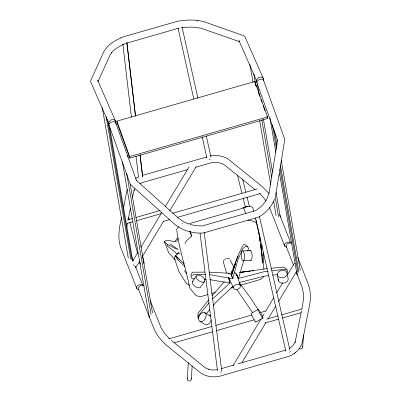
<?xml version="1.0" encoding="UTF-8"?>
<svg xmlns="http://www.w3.org/2000/svg" width="401" height="401" viewBox="0 0 401 401"><rect width="100%" height="100%" fill="white"/><g stroke="black" fill="none" stroke-linecap="round" stroke-linejoin="round"><path stroke-width="0.6" d="M197.909 317.512L198.014 313.216L208.68 299.898M277.467 275.457L277.517 273.527L278.69 271.748L280.926 270.625A4.927 3.589 -9.8 0 1 287.086 272.69L288.023 278.119A4.927 3.589 -9.8 0 1 284.565 282.946L281.993 283.206L279.803 282.399L278.409 280.88L277.467 275.457L278.865 276.971L281.056 277.778L283.627 277.522A4.927 3.589 -9.8 0 0 287.086 272.69M278.409 280.88L278.454 278.951M261.632 251.422L262.059 244.876M187.267 379.06L188.325 362.579M191.327 378.945L192.149 366.128M302.71 346.935L303.492 334.73M97.884 81.147L97.699 80.39L115.543 121.087L115.729 123.047M259.738 240.916L260.154 237.352M263.442 80.2L263.427 78.716L244.816 36.431L243.577 35.664L204.204 21.794C195.543 19.278 186.31 19.794 177.508 21.268L123.117 36.897C115.844 39.985 108.39 44.105 104.145 51.027L90.962 80.045L90.596 81.548L108.992 123.849A3.449 2.742 -23.7 0 1 108.897 122.38L110.385 120.345A3.609 2.867 -23.7 0 1 112.977 119.553L114.571 119.989L115.543 121.087M121.608 217.583C119.007 228.009 117.127 239.522 121.593 249.748L136.786 288.509M123.528 207.758L127.212 189.232M126.771 226.876L127.478 223.262M128.074 220.204L130.345 208.57M132.495 197.548L134.18 190.029L133.949 190.535L134.972 188.595M301.432 310.945L295.091 342.344L295.316 341.837L292.89 345.602L289.296 348.554M301.793 309.106L303.442 299.888L303.306 292.625L301.873 286.53L296.189 271.938M190.721 275.432L192.365 272.229L204.811 272.109M262.911 263.161L263.322 261.327L263.372 252.114M275.442 196.67L284.805 139.423L263.507 80.145L262.755 79.408L261.302 79.187A3.609 1.94 -19.8 0 0 258.7 79.909L256.946 81.453A3.449 1.86 -19.8 0 0 257.076 82.927M243.693 260.64L238.51 278.449L263.868 271.748L268.154 271.246M211.207 319.792L210.655 321.577L209.051 323.562A4.927 3.198 -59.7 0 1 205.272 324.564L199.994 321.472M174.966 256.224L174.37 258.134L178.851 271.477L186.345 283.452L189.568 285.382M235.708 263.151L231.552 275.412L232.801 278.77L209.828 274.68M237.487 257.893L238.084 256.144L231.467 272.419L231.552 275.412L237.302 257.242L242.72 245.612L243.572 244.685L244.996 244.605L247.708 246.565M247.582 251.076L248.74 248.269L247.176 246.56L245.292 246.665L242.8 248.605L237.683 260.389L232.801 278.77L231.588 275.392L229.828 273.307L209.056 272.119M274.665 198.921C271.617 206.71 265.652 213.212 258.339 217.212L203.422 232.996C193.046 233.748 182.36 230.62 174.31 223.958L130.295 184.365L109.002 125.082M98.029 81.523L110.275 54.561L111.709 52.496L111.237 53.027C114.601 49.062 119.182 46.361 123.844 44.185L123.533 44.321L125.528 43.453M243.572 260.725L244.204 259.332A4.927 1.584 86.8 0 0 243.783 252.234A4.927 1.584 86.8 0 0 241.507 252.44C241.091 255.176 240.976 258.414 242.74 260.71L251.181 260.299L251.813 258.906A4.927 1.584 86.8 0 0 251.392 251.808A4.927 1.584 86.8 0 0 249.743 250.615M263.577 276.234L263.056 277.322L260.83 279.357L241.041 285.041M178.25 238.445L176.956 240.996C172.671 242.575 168.139 238.891 164.199 241.377L168.851 253.021L175.172 259.808M184.921 243.582L186.4 240.871L191.658 236.129L190.149 231.352M184.931 266.495L177.758 259.883L175.508 255.823L177.693 253.748L180.069 253.487M132.551 261.287L137.999 252.189M140.881 247.367L161.864 212.319M165.272 206.625L189.147 166.746M135.668 267.773L139.513 261.347M142.395 256.53L163.548 221.202M169.678 210.961L196.094 166.831M233.156 365.537L261.131 318.815M262.349 316.775L264.184 313.712M265.708 311.166L273.718 297.783M276.605 292.966L282.69 282.795M287.497 274.765L293.908 264.064M242.044 362.439L265.888 322.604M268.028 319.036L275.582 306.414M278.464 301.597L296.409 271.622M182.024 224.014L182.5 223.282M192.385 281.853L196.149 276.164M204.801 281.121L203.828 282.103L201.878 282.098A4.927 2.612 33.5 0 1 196.295 277.778A4.927 2.612 33.5 0 1 199.177 275.206L201.462 276.073L203.452 277.672L204.761 279.527L204.801 281.121L200.064 287.793L198.114 287.788A4.927 2.612 33.5 0 1 192.53 283.467A4.927 2.612 33.5 0 1 192.986 281.106M258.139 309.667L258.344 309.356L259.201 310.324A4.927 0.637 61.7 0 1 262.595 316.569A4.927 0.637 61.7 0 1 261.903 317.216L259.487 313.116L258.139 309.667L250.379 297.707L239.212 282.515L264.63 276.159L268.911 275.622M175.107 241.232L177.367 237.953M178.62 226.54L176.711 229.242C178.881 249.181 186.049 268.179 189.663 287.873L195.292 294.92L197.623 296.128L200.871 296.585L208.069 294.519M231.467 272.419L232.109 271.587M209.177 302.76L198.42 315.712L198.054 318.088L198.926 318.6M206.174 313.833L209.808 309.542M213.031 305.727L215.858 302.394L233.041 286.204M212.159 295.637L224.339 281.708M178.871 252.249L177.062 254.169L174.31 251.377L167.317 246.089L167.097 244.359L164.199 241.377M286.72 272.264L287.577 271.407L287.347 270.058L284.69 269.307L271.828 270.815M212.485 299.041L229.984 283.031L228.55 277.617M196.976 21.268L197.498 20.807M138.53 289.362L153.723 328.138C156.596 335.071 161.448 341.04 167.152 345.852L200.48 372.805C205.803 376.579 212.725 377.526 219.051 376.409L289.472 356.168C295.497 353.492 300.986 348.474 302.384 341.812L309.682 304.419C311.071 297.161 310.499 289.482 307.672 282.625L297.843 257.537M295.397 352.554L295.697 352.329M294.088 353.552L294.354 353.351M135.648 178.51L138.074 177.041M139.969 183.813L142.2 182.63L187.327 169.658M258.344 309.356L251.111 313.447L252.46 316.895L254.876 320.995A4.927 0.637 61.7 0 0 255.988 321.722M255.728 321.968L262.755 318.188M120.616 37.99L120.927 37.849M242.866 207.668L247.577 206.149M126.531 43.193L179.052 28.1M116.851 121.147L254.785 81.508L267.562 116.937L267.763 118.49L129.824 158.134L117.047 122.706L116.851 121.147L129.628 156.58L129.824 158.134M129.628 156.58L267.562 116.937M142.2 175.508L206.71 156.971M195.743 167.242L211.643 162.671L217.066 162.435L221.808 163.498L224.816 165.147L255.011 189.568M127.573 219.868L132.385 218.485M135.994 217.452L160.044 210.54M127.267 223.382L132.681 221.823M136.29 220.791L160.941 213.703M172.625 213.267L257.196 188.961M163.267 221.432L169.864 219.537M177.663 217.297L260.434 193.508M188.149 223.964L243.833 207.959L245.683 213.437M211.663 293.487L215.262 292.449M230.851 287.973L233.848 287.111M168.836 338.86L212.019 326.449M215.618 325.417L251.607 315.076M260.003 312.66L266.003 310.935M174.47 342.72L212.856 331.687M216.455 330.655L254.239 319.792M266.525 319.186L277.948 315.903M281.552 314.865L301.998 308.991M265.016 323.041L278.845 319.071M282.449 318.033L301.091 312.675M221.157 368.684L234.114 364.96M237.728 363.923L285.863 350.088M239.723 272.414L267.437 268.6M210.214 155.964C216.545 154.846 223.467 155.794 228.791 159.563L262.119 186.52L269.096 193.558M217.623 369.697L213.573 370.008L210.856 369.772L208.284 369.176L208.62 369.281L205.337 367.817L171.337 340.444M181.177 27.754L191.633 27.042L200.776 28.15L239.397 41.644M239.728 272.485L244.66 271.853M245.893 271.693L247.738 271.457M248.971 271.297L250.204 271.141M252.054 270.901L253.287 270.745M272.58 275.156L277.472 274.545M239.913 272.349L250.304 271.066M252.139 270.84L253.357 270.69M271.141 268.259L283.487 267.126L286.986 269.322M242.991 250.966L250.6 250.54M250.349 260.284L251.181 260.299M205.492 274.575L194.966 274.329L191.848 275.407L190.916 276.82L192.029 278.775L194.485 278.86M228.109 273.256L229.828 273.307M204.325 279.201L206.169 279.266M204.756 312.66L203.011 312.454L201.071 313.582A4.927 3.198 -59.7 0 0 198.876 320.138A4.927 3.198 -59.7 0 0 203.768 320.474L205.372 318.489L206.109 316.103L205.964 313.918L204.756 312.66L210.039 315.747L210.846 316.589M208.876 315.612L210.039 315.747M209.843 279.637L229.984 283.036L228.59 277.547M247.763 220.004L254.099 221.412L256.339 223.056M189.828 224.415L196.139 225.763L202.289 225.943L255.482 210.655L260.199 207.352L263.066 204.54L265.312 201.638L267.226 198.249L269.106 192.831L277.602 140.024L277.622 140.46L256.8 82.506M243.833 207.959L243.016 207.703L250.134 206.104L252.66 207.417L253.813 211.342M187.808 223.708L183.949 221.933L178.741 218.43L136.185 180.199L136.455 180.49L115.643 122.556L114.816 121.864L113.323 121.693A3.609 1.94 -19.8 0 0 110.726 122.475L109.062 124.049A3.449 1.86 -19.8 0 0 109.313 125.483M297.587 274.901L297.502 274.86A1.975 1.439 -9.8 0 1 296.966 273.502M167.097 244.359L176.52 249.131M169.733 243.753L178.229 249.487M175.508 255.823L184.119 263.668M259.678 193.472L263.587 197.608L266.184 201.162M169.593 338.9L164.656 333.457L161.172 327.953L150.079 300.214M175.633 255.607L179.232 259.307M184.425 270.67L186.665 273.552M236.801 289.467L252.6 312.645M234.796 272.234L238.51 278.449L236.214 273.492M263.427 78.716L262.52 77.568L260.966 77.072A3.609 2.867 -23.7 0 0 258.354 77.764L256.765 79.754A3.449 2.742 -23.7 0 0 257.136 81.874M239.342 41.288L238.986 40.641L256.785 81.238M230.289 260.038L233.848 267.211M228.635 277.467L233.482 287.878A3.709 2.511 -21.4 0 0 237.372 289.327A3.709 2.511 -21.4 0 0 240.42 285.883L236.816 274.66M258.79 232.475L259.221 233.527M189.773 231.402L191.658 236.129M279.627 214.65L290.74 243.006A3.424 2.316 -21.4 0 0 285.372 243.257A3.424 2.316 -21.4 0 0 286.389 246.986M286.364 246.876L293.512 265.106M269.452 207.317L284.62 246.019M132.19 258.159L133.302 261.001M135.312 266.124L142.901 285.492A3.424 2.316 -21.4 0 0 137.533 285.743A3.424 2.316 -21.4 0 0 138.551 289.472M255.191 83.644L256.239 86.546M258.755 93.518L259.803 96.42M260.85 99.323L261.898 102.23M263.151 105.714L265.041 110.942M266.926 116.17L267.552 117.914M226.595 273.081L223.352 262.033A3.709 2.511 -21.4 0 1 223.432 261.151M242.67 179.412L245.818 192.099M247.016 196.931L249.412 206.595M237.437 175.092L241.928 193.217M243.126 198.049L245.372 207.111M142.52 256.73L144.019 262.77M128.601 217.372L129.202 219.788M129.799 222.204L137.588 253.617M139.533 261.472L140.129 263.888A2.035 0.692 -13.9 0 1 140.099 263.713M259.432 216.485L289.928 350.173M255.497 217.994L285.853 351.226M182.159 27.438L197.914 98.31M206.335 136.19L210.951 156.961M178.084 28.316L193.773 98.972M202.154 136.736L206.891 158.054M255.562 218.114L255.798 219.252M256.038 220.39L258.856 233.282L262.194 255.452M281.302 160.676L300.294 270.449M274.384 130.48L276.941 145.247M280.449 165.548L298.865 271.983M272.349 124.671L276.53 148.851M280.028 169.077L297.953 272.685M269.913 117.854L275.888 152.39M279.622 173.974L296.905 273.883M257.282 83.884L258.986 93.754M263.362 119.037L272.535 172.074M276.058 192.43L280.324 217.096M253.823 73.694L255.848 85.413M261.813 119.889L271.743 177.302M275.156 197.026L278.575 216.776M249.943 64.501L253.036 82.385M259.653 120.621L270.745 184.756M273.627 201.407L276.078 215.593M130.22 184.024L152.52 312.92M126.716 173.563L151.092 314.454M122.35 161.553L149.132 316.349M109.613 126.972L132.656 260.184M107.563 119.413L131.779 259.412M106.14 116.691L130.801 259.241M102.275 107.583L128.305 258.064M127.774 155.377L128.064 157.362M115.714 121.799L116.079 124.285M261.778 253.317L263.938 269.327M254.785 81.508L254.986 83.062M204.169 232.224L221.748 370.975M200.049 233.086L217.472 370.599M135.553 116.37L126.876 42.561L135.478 115.874M140.064 154.821L142.696 177.157M122.826 44.015L131.428 117.207M136.019 156.285L138.495 177.372M140.069 155.012L142.621 176.756M261.627 253.136L260.775 244.755L261.557 253.412M261.673 254.65L262.394 262.685M263.507 80.145L263.552 80.646M302.62 346.434A2.035 1.945 3.7 0 1 299.291 348.409M191.021 377.983A2.035 1.945 3.7 0 1 189.367 380.95A2.035 1.945 3.7 0 1 187.503 378.083M143.854 262.63A2.035 0.692 -13.9 0 1 143.718 263.372M140.581 264.124A2.035 0.692 -13.9 0 1 140.295 264.028M226.395 258.59A3.709 2.511 -21.4 0 1 229.613 258.981M223.613 260.705A3.709 2.511 -21.4 0 1 224.299 259.798M224.766 259.402A3.709 2.511 -21.4 0 1 225.823 258.795M233.482 287.878A3.709 2.511 -21.4 0 1 236.525 284.434A3.709 2.511 -21.4 0 1 240.42 285.883M293.722 264.986A3.018 1.749 30.9 0 1 293.722 264.48M294.269 263.758A3.018 1.749 30.9 0 1 295.387 263.552M138.952 289.828A3.424 2.316 -21.4 0 1 139.603 286.329A3.424 2.316 -21.4 0 1 144.225 285.888M133.202 264.896A3.018 1.749 30.9 0 1 134.5 265.738M135.363 266.835A3.018 1.749 30.9 0 1 135.543 267.387M221.477 371.737A2.105 1.484 -6 0 1 220.715 372.323M290.144 351.171A2.105 1.509 -14.2 0 1 289.552 352.329M210.159 159.483A2.105 1.579 -13.9 0 1 209.127 159.819M286.79 247.342A3.424 2.316 -21.4 0 1 287.116 244.109A3.424 2.316 -21.4 0 1 291.457 243.071M132.49 260.099A1.975 1.439 -9.8 0 1 132.691 260.429M149.728 317.326L149.192 315.963A1.975 1.439 -9.8 0 0 149.718 317.321"/></g></svg>
